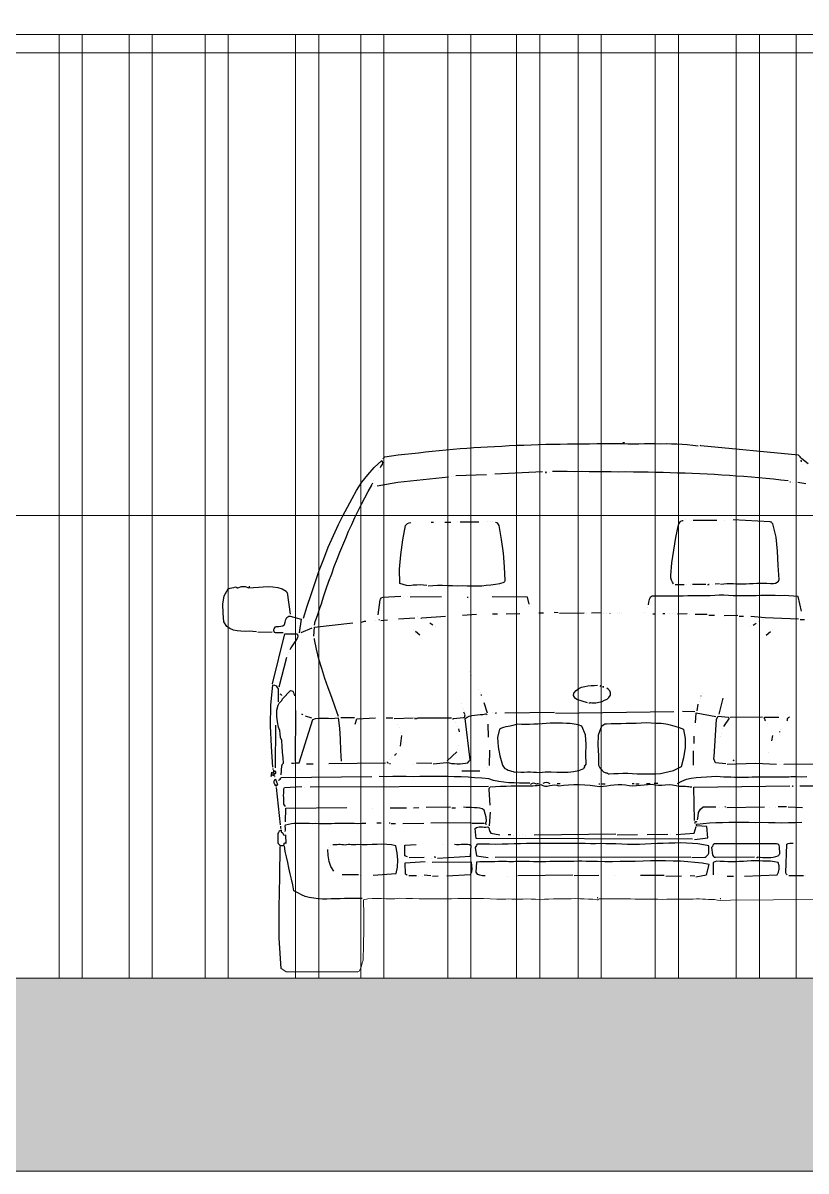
# Model space of a CAD drawing. Header units: metres. Extents: x -183 to 1639, y -350 to 198.
# Drawn here: x 555.689 to 557.72, y -183.946 to -180.968 of the extents above; entities that cross this region are included whole.
import ezdxf

# ---------------------------------------------------------------- set-up
doc = ezdxf.new("R2010")
doc.units = ezdxf.units.M
doc.header["$MEASUREMENT"] = 0
doc.header["$XCLIPFRAME"] = 2
doc.layers.add('FLOATINGWINDOWS', color=2, linetype='Continuous', plot=False)
for name, color, linetype in [('okna', 4, 'Continuous'), ('pohled', 4, 'Continuous'), ('SRAFY-TERÉN', 252, 'Continuous'), ('stafaz', 254, 'Continuous')]:
    doc.layers.add(name, color=color, linetype=linetype)
picture_1 = doc.add_image_def('image1.jpg', size_in_pixel=(1024, 512))

# ---------------------------------------------------------------- blocks, each defined once
blk = doc.blocks.new('BMW3-CUM')
at = {"lineweight": 0}
blk.add_line((-0.8085, 0.011), (-0.7965, 0.0032), dxfattribs=at)
for points in [[(-0.5442, 1.3328), (-0.5435, 1.3343), (-0.542, 1.3358), (-0.5413, 1.3365), (-0.5398, 1.3381), (-0.5225, 1.3405), (-0.5053, 1.343), (-0.4881, 1.3447), (-0.4701, 1.3471), (-0.4521, 1.3489), (-0.4348, 1.3513), (-0.4168, 1.353), (-0.3988, 1.3548), (-0.3808, 1.3565), (-0.3628, 1.3582), (-0.3448, 1.3599), (-0.3268, 1.3609), (-0.3088, 1.3626), (-0.2908, 1.3636), (-0.2735, 1.3638), (-0.2555, 1.3647), (-0.2367, 1.3657), (-0.2172, 1.3674), (-0.1985, 1.3684), (-0.1797, 1.3686), (-0.1602, 1.3696), (-0.1414, 1.3699), (-0.1227, 1.3708), (-0.1039, 1.371), (-0.0851, 1.3713), (-0.0664, 1.3715), (-0.0476, 1.3717), (-0.0281, 1.372), (-0.0093, 1.3722), (0.0095, 1.3724), (0.029, 1.3726), (0.0478, 1.3729), (0.062, 1.3723), (0.0763, 1.3725), (0.0906, 1.3719), (0.1048, 1.372), (0.1191, 1.3722), (0.1334, 1.3724), (0.1476, 1.3725), (0.1611, 1.3727), (0.1754, 1.3721), (0.1897, 1.3723), (0.2032, 1.3717), (0.2175, 1.3719), (0.231, 1.3706), (0.2445, 1.3699), (0.2588, 1.3686), (0.2724, 1.3665)], [(0.0019, 1.3746), (0.0019, 1.3746)], [(0.077, 1.3747), (0.0778, 1.3755), (0.0793, 1.3755), (0.08, 1.3755), (0.0815, 1.3748)], [(0.5583, 1.3196), (0.5416, 1.3329), (0.5393, 1.3352), (0.537, 1.3381), (0.5347, 1.3404), (0.5325, 1.3426), (0.2799, 1.3666), (0.2776, 1.3673)], [(-0.751, 0.9196), (-0.7409, 0.9504), (-0.7307, 0.9813), (-0.7206, 1.0123), (-0.7097, 1.0432), (-0.6981, 1.0733), (-0.6864, 1.1035), (-0.6733, 1.1337), (-0.6601, 1.1624), (-0.6483, 1.1851), (-0.6366, 1.2077), (-0.6248, 1.2297), (-0.6131, 1.2508), (-0.5998, 1.272), (-0.5843, 1.2917), (-0.5672, 1.31), (-0.5472, 1.3282), (-0.5456, 1.3237), (-0.5471, 1.3184), (-0.55, 1.3139), (-0.5522, 1.3094)], [(0.5409, 1.3247), (0.5409, 1.3254), (0.5402, 1.3269), (0.5394, 1.3277), (0.5394, 1.3292)], [(0.5433, 1.3172), (0.5433, 1.3172)], [(-0.5599, 1.2627), (-0.506, 1.2724), (-0.3747, 1.286)], [(-0.5551, 1.3033), (-0.5551, 1.3033)], [(-0.368, 1.2875), (-0.368, 1.2875)], [(-0.362, 1.2876), (-0.362, 1.2876)], [(-0.356, 1.2899), (-0.2764, 1.2924)], [(-0.2607, 1.2926), (-0.2607, 1.2926)], [(-0.2547, 1.2942), (-0.1308, 1.3001)], [(-0.121, 1.2973), (-0.121, 1.2973), (-0.1218, 1.298), (-0.1233, 1.298), (-0.1233, 1.2972), (-0.1233, 1.2972), (-0.1218, 1.2972), (-0.121, 1.2973), (-0.121, 1.2973)], [(-0.1128, 1.2981), (-0.1128, 1.2981)], [(0.5062, 1.2755), (0.4874, 1.2775), (0.4679, 1.2803), (0.4491, 1.2815), (0.4295, 1.2836), (0.4107, 1.2856), (0.3912, 1.2869), (0.3724, 1.2881), (0.3536, 1.2894), (0.3341, 1.2907), (0.3153, 1.2919), (0.2958, 1.2932), (0.277, 1.2937), (0.2574, 1.295), (0.2387, 1.2956), (0.2191, 1.2961), (0.2003, 1.2966), (0.1816, 1.2971), (0.162, 1.2976), (0.1433, 1.2982), (0.1237, 1.2987), (0.105, 1.2984), (0.0854, 1.299), (0.0667, 1.2987), (0.0471, 1.2993), (0.0284, 1.299), (0.0096, 1.2996), (-0.0099, 1.2993), (-0.0287, 1.2999), (-0.0482, 1.2996), (-0.067, 1.3001), (-0.0865, 1.2999), (-0.1053, 1.3004)], [(-0.7223, 0.9011), (-0.7201, 0.9109), (-0.7172, 0.92), (-0.7136, 0.929), (-0.7107, 0.938), (-0.7071, 0.9479), (-0.7042, 0.9569), (-0.7013, 0.9667), (-0.6984, 0.9772), (-0.6919, 0.9961), (-0.6846, 1.0157), (-0.6773, 1.0346), (-0.6708, 1.0534), (-0.6635, 1.0723), (-0.6562, 1.0904), (-0.6489, 1.1092), (-0.6409, 1.1273), (-0.6336, 1.1455), (-0.6255, 1.1628), (-0.6175, 1.181), (-0.6087, 1.1983), (-0.6006, 1.2149), (-0.5918, 1.2316), (-0.583, 1.2482), (-0.5735, 1.2648), (-0.5735, 1.2663), (-0.5727, 1.2678), (-0.572, 1.2686), (-0.5712, 1.2701)], [(-0.5683, 1.2761), (-0.5683, 1.2761)], [(-0.5674, 1.2604), (-0.5674, 1.2604)], [(0.51, 1.2733), (0.51, 1.2733), (0.5115, 1.2733), (0.5122, 1.2733), (0.5122, 1.2733)], [(0.5183, 1.2726), (0.5183, 1.2726)], [(0.5521, 1.2677), (0.531, 1.2712)], [(-0.4307, 1.0045), (-0.4397, 1.0051), (-0.448, 1.0058), (-0.457, 1.0049), (-0.4667, 1.0048), (-0.4757, 1.0039), (-0.484, 1.0046), (-0.4923, 1.0067), (-0.5006, 1.0096), (-0.5018, 1.0464), (-0.4985, 1.084), (-0.4929, 1.1224), (-0.4866, 1.16), (-0.4836, 1.163), (-0.4807, 1.1653), (-0.4769, 1.1669), (-0.4724, 1.1676)], [(-0.4277, 1.0038), (-0.4156, 1.0046), (-0.4029, 1.0048), (-0.3901, 1.0049), (-0.3773, 1.0044), (-0.3646, 1.0045), (-0.3518, 1.0039), (-0.339, 1.004), (-0.3263, 1.0035), (-0.3143, 1.0036), (-0.3015, 1.0038), (-0.2887, 1.0039), (-0.2767, 1.0048), (-0.2647, 1.0057), (-0.2527, 1.0081), (-0.2415, 1.0097), (-0.2303, 1.0129), (-0.2296, 1.0144), (-0.2288, 1.0159), (-0.2281, 1.0166), (-0.2281, 1.0174), (-0.2293, 1.0527), (-0.2319, 1.0879), (-0.2369, 1.1239), (-0.2433, 1.1599), (-0.2448, 1.1629), (-0.2471, 1.1651), (-0.2494, 1.1666), (-0.2531, 1.168)], [(-0.4198, 1.1683), (-0.4184, 1.1683), (-0.4169, 1.1683), (-0.4161, 1.1683), (-0.4139, 1.1683)], [(-0.3846, 1.1687), (-0.3688, 1.1689)], [(-0.3523, 1.1714), (-0.3523, 1.1714)], [(-0.3448, 1.1692), (-0.296, 1.1698)], [(-0.2727, 1.17), (-0.2727, 1.17)], [(-0.2667, 1.1694), (-0.2667, 1.1694)], [(-0.2607, 1.1702), (-0.2607, 1.1702)], [(0.209, 1.0091), (0.206, 1.0128), (0.2037, 1.018), (0.2021, 1.024), (0.202, 1.03), (0.2046, 1.0631), (0.2095, 1.0962), (0.2151, 1.1285), (0.2215, 1.1617), (0.223, 1.1655), (0.2259, 1.1692), (0.2281, 1.1715), (0.2318, 1.1731), (0.2318, 1.1731), (0.2334, 1.1731), (0.2341, 1.1731), (0.2341, 1.1731)], [(0.2401, 1.1754), (0.2401, 1.1754)], [(0.2559, 1.1741), (0.2559, 1.1741)], [(0.2597, 1.1734), (0.3212, 1.1741)], [(0.3307, 1.0076), (0.339, 1.0084), (0.3472, 1.0092), (0.3555, 1.0093), (0.3637, 1.0094), (0.372, 1.0088), (0.3802, 1.0089), (0.3885, 1.009), (0.3967, 1.0091), (0.4058, 1.0092), (0.4155, 1.0093), (0.4245, 1.0101), (0.4336, 1.0103), (0.4418, 1.0104), (0.4508, 1.0105), (0.4598, 1.0098), (0.4681, 1.0092), (0.4733, 1.0107), (0.4771, 1.0131), (0.4808, 1.0153), (0.483, 1.0199), (0.4803, 1.0566), (0.4784, 1.0934), (0.4749, 1.1294), (0.4662, 1.1646), (0.464, 1.1668), (0.4624, 1.1683), (0.4609, 1.169), (0.4594, 1.1698), (0.3632, 1.1746)], [(0.3415, 1.1721), (0.3415, 1.1721)], [(-0.8723, 0.8843), (-0.882, 0.8849), (-0.8918, 0.8856), (-0.9023, 0.8854), (-0.9128, 0.8861), (-0.9226, 0.8867), (-0.9324, 0.8888), (-0.9414, 0.8925), (-0.9498, 0.8984), (-0.9574, 0.9103), (-0.9592, 0.9328), (-0.9595, 0.9561), (-0.9567, 0.9779), (-0.9464, 0.9961), (-0.9412, 0.9976), (-0.9367, 0.9984), (-0.9315, 0.9992), (-0.927, 1.0008), (-0.9255, 1.0001), (-0.924, 0.9993), (-0.9232, 0.9986), (-0.9209, 0.9979), (-0.9112, 1.0017), (-0.9022, 1.0018), (-0.8924, 0.9982), (-0.8804, 0.9991), (-0.8676, 1), (-0.8549, 1.0009), (-0.8421, 1.0018), (-0.8301, 1.0012), (-0.8173, 0.9991), (-0.806, 0.9955), (-0.7954, 0.9896), (-0.7947, 0.9881), (-0.7939, 0.9866), (-0.7931, 0.9859), (-0.7931, 0.9859), (-0.7849, 0.9296)], [(-0.8925, 1.002), (-0.8925, 1.002), (-0.8909, 1.002), (-0.8902, 1.002), (-0.8902, 1.002)], [(0.2128, 1.0069), (0.2361, 1.0072)], [(0.2421, 1.0065), (0.2421, 1.0065)], [(0.2519, 1.0066), (0.2519, 1.0066)], [(0.2579, 1.0074), (0.2924, 1.0078)], [(0.2992, 1.0072), (0.2992, 1.0072), (0.3007, 1.0072), (0.3014, 1.0072), (0.3014, 1.0072), (0.3007, 1.0072), (0.2992, 1.0072), (0.2977, 1.0064), (0.2992, 1.0072)], [(0.3089, 1.0073), (0.3089, 1.0073)], [(0.3277, 1.0083), (0.3164, 1.0081)], [(-0.5567, 0.9286), (-0.5519, 0.967), (-0.5511, 0.9692), (-0.5497, 0.9715), (-0.5482, 0.973), (-0.5452, 0.9738), (-0.4979, 0.9766)], [(-0.4904, 0.9745), (-0.4904, 0.9745)], [(-0.4799, 0.9768), (-0.4799, 0.9768)], [(-0.4739, 0.9747), (-0.3928, 0.9756)], [(-0.3267, 0.9742), (-0.3267, 0.9742), (-0.3259, 0.9742), (-0.3244, 0.9742), (-0.3237, 0.9742)], [(-0.3177, 0.9765), (-0.3177, 0.9765)], [(-0.1658, 0.9558), (-0.1697, 0.9745), (-0.2614, 0.975)], [(0.5403, 0.9379), (0.5316, 0.9754), (0.5195, 0.9768), (0.5075, 0.9774), (0.4955, 0.978), (0.4842, 0.9778), (0.4722, 0.9784), (0.4594, 0.9783), (0.4474, 0.9782), (0.4354, 0.978), (0.4234, 0.9779), (0.4114, 0.9777), (0.3994, 0.9776), (0.3874, 0.9774), (0.3754, 0.9773), (0.3633, 0.9779), (0.3513, 0.9785), (0.3393, 0.9791), (0.3273, 0.979), (0.316, 0.9788), (0.304, 0.9779), (0.292, 0.9778), (0.28, 0.9777), (0.2687, 0.9775), (0.2567, 0.9774), (0.2455, 0.9772), (0.2334, 0.9771), (0.2214, 0.977), (0.2102, 0.9768), (0.1989, 0.9767), (0.1869, 0.9765), (0.1756, 0.9764), (0.1644, 0.977), (0.1531, 0.9769), (0.1479, 0.9731), (0.1457, 0.9678), (0.1443, 0.961), (0.1428, 0.9542)], [(-0.8032, 0.8814), (-0.8234, 0.8819), (-0.8257, 0.8826), (-0.8265, 0.8848), (-0.8273, 0.8878), (-0.8273, 0.8901), (-0.8265, 0.8923), (-0.8251, 0.8946), (-0.8229, 0.8969), (-0.8206, 0.8977), (-0.8146, 0.8978), (-0.8094, 0.8986), (-0.8041, 0.9001), (-0.8004, 0.9032), (-0.7982, 0.9092), (-0.7968, 0.916), (-0.7939, 0.9213), (-0.7886, 0.9244), (-0.7872, 0.9251), (-0.7857, 0.9251), (-0.7849, 0.9251), (-0.7849, 0.9251), (-0.757, 0.9172), (-0.7619, 0.8819)], [(-0.4454, 0.9187), (-0.4454, 0.9187), (-0.4447, 0.9202), (-0.4439, 0.9209), (-0.4439, 0.9209), (-0.3824, 0.9247)], [(-0.3381, 0.9275), (-0.3021, 0.9302)], [(-0.2608, 0.9307), (-0.2481, 0.9308)], [(-0.2256, 0.9311), (-0.1895, 0.9315)], [(-0.1672, 0.949), (-0.1672, 0.949)], [(-0.1407, 0.9336), (-0.128, 0.9337)], [(-0.0904, 0.9334), (-0.1009, 0.934)], [(-0.0867, 0.9327), (-0.0228, 0.9335)], [(-0.0168, 0.9313), (-0.0168, 0.9313)], [(-0.0041, 0.9337), (0.0222, 0.934)], [(0.0283, 0.9318), (0.0283, 0.9318)], [(0.0342, 0.9319), (0.0342, 0.9319)], [(0.0448, 0.9328), (0.0448, 0.9328), (0.0448, 0.9328), (0.044, 0.932), (0.044, 0.932), (0.044, 0.932), (0.0448, 0.9328), (0.0448, 0.9328), (0.0448, 0.9328)], [(0.0628, 0.9322), (0.0628, 0.9322)], [(0.0688, 0.9346), (0.0688, 0.9346)], [(0.0748, 0.9324), (0.0748, 0.9324)], [(0.1334, 0.9331), (0.1334, 0.9331)], [(0.14, 0.9467), (0.14, 0.9467)], [(0.1552, 0.9311), (0.1567, 0.9311), (0.1574, 0.9311), (0.1589, 0.9311), (0.1596, 0.9312)], [(0.1807, 0.9314), (0.1814, 0.9314), (0.1829, 0.9314), (0.1844, 0.9315), (0.1859, 0.9315)], [(0.1972, 0.9309), (0.1972, 0.9309)], [(0.2062, 0.931), (0.2062, 0.931)], [(0.219, 0.9311), (0.2437, 0.9314)], [(0.2513, 0.9292), (0.2513, 0.9292)], [(0.2963, 0.929), (0.2648, 0.9294)], [(0.3001, 0.9276), (0.3151, 0.9278)], [(0.3752, 0.9262), (0.3399, 0.9258)], [(0.379, 0.9248), (0.3902, 0.9249)], [(0.533, 0.9168), (0.4466, 0.9203), (0.4091, 0.9236)], [(-0.7566, 0.8827), (-0.7282, 0.8943)], [(-0.7242, 0.8726), (-0.7222, 0.8959), (-0.6232, 0.9075)], [(-0.6007, 0.9093), (-0.5977, 0.9101), (-0.5955, 0.9109), (-0.5925, 0.9117), (-0.5887, 0.9117)], [(-0.5632, 0.9135), (-0.5632, 0.9135)], [(-0.5588, 0.9218), (-0.5588, 0.9218)], [(-0.5535, 0.9151), (-0.5535, 0.9151), (-0.5542, 0.9151), (-0.5557, 0.9151), (-0.5557, 0.9151)], [(-0.5505, 0.9137), (-0.5325, 0.9154)], [(-0.5047, 0.918), (-0.462, 0.9207)], [(-0.4552, 0.9231), (-0.4552, 0.9231)], [(-0.4153, 0.9019), (-0.4228, 0.9065)], [(-0.4078, 0.8988), (-0.4078, 0.8988)], [(0.4078, 0.8988), (0.4078, 0.8988)], [(0.4153, 0.9019), (0.4228, 0.9065)], [(0.4287, 0.9103), (0.4287, 0.9103)], [(0.4414, 0.9173), (0.4414, 0.9173)], [(0.5375, 0.9161), (0.548, 0.9163)], [(-0.9474, 0.8917), (-0.9474, 0.8917)], [(-0.8693, 0.8836), (-0.8317, 0.884)], [(-0.8309, 0.7496), (-0.7994, 0.8792), (-0.7671, 0.8788), (-0.7655, 0.8736), (-0.7662, 0.8683), (-0.7699, 0.863), (-0.7728, 0.8584), (-0.7765, 0.8532), (-0.7802, 0.8479), (-0.7832, 0.8426), (-0.7861, 0.8373)], [(-0.6601, 0.6646), (-0.6687, 0.6892), (-0.6773, 0.7139), (-0.6866, 0.7386), (-0.6951, 0.7633), (-0.7029, 0.7887), (-0.7107, 0.8134), (-0.717, 0.8388), (-0.7226, 0.8643), (-0.7226, 0.8658), (-0.7219, 0.8666), (-0.7219, 0.8673), (-0.7219, 0.8673)], [(-0.4665, 0.889), (-0.4665, 0.889)], [(-0.4494, 0.8753), (-0.4606, 0.8852)], [(0.4494, 0.8753), (0.4606, 0.8852)], [(0.4665, 0.889), (0.4665, 0.889)], [(-0.8135, 0.7416), (-0.7941, 0.8184)], [(-0.7927, 0.8259), (-0.7927, 0.8259)], [(-0.789, 0.8312), (-0.789, 0.8312)], [(-0.3206, 0.7805), (-0.3206, 0.7805)], [(-0.8305, 0.5334), (-0.8334, 0.5866), (-0.8363, 0.64), (-0.8354, 0.694), (-0.8301, 0.7466), (-0.8256, 0.7459), (-0.8218, 0.7437), (-0.8187, 0.74), (-0.8164, 0.7363), (-0.816, 0.7025)], [(-0.3138, 0.7716), (-0.3138, 0.7716)], [(-0.014, 0.7001), (-0.0419, 0.7087), (-0.0457, 0.7109), (-0.048, 0.7147), (-0.0503, 0.7192), (-0.0496, 0.7252), (-0.0437, 0.732), (-0.037, 0.7373), (-0.0295, 0.7404), (-0.0213, 0.7428), (-0.0131, 0.7444), (-0.0048, 0.7452), (0.0034, 0.7453), (0.0117, 0.7462)], [(-0.8085, 0.5134), (-0.8066, 0.5367), (-0.8058, 0.5389), (-0.8058, 0.5404), (-0.8043, 0.542), (-0.8029, 0.5435), (-0.8038, 0.5577), (-0.8055, 0.572), (-0.8064, 0.587), (-0.8073, 0.602), (-0.8104, 0.6102), (-0.8113, 0.6192), (-0.8121, 0.6282), (-0.8153, 0.6372), (-0.8184, 0.6507), (-0.8201, 0.6657), (-0.8195, 0.6807), (-0.8167, 0.6942), (-0.8137, 0.6988), (-0.81, 0.7026), (-0.8071, 0.7064), (-0.8049, 0.7102), (-0.7841, 0.7322), (-0.7811, 0.7315), (-0.7788, 0.73), (-0.7765, 0.727), (-0.7757, 0.7233), (-0.775, 0.7218), (-0.7742, 0.7203), (-0.7742, 0.7188), (-0.7742, 0.718)], [(-0.8065, 0.7192), (-0.8072, 0.7199), (-0.8087, 0.7206), (-0.8095, 0.7214), (-0.811, 0.7229)], [(-0.296, 0.7343), (-0.296, 0.7343)], [(-0.293, 0.7275), (-0.293, 0.7275)], [(-0.2891, 0.7193), (-0.2891, 0.7193), (-0.2891, 0.7208), (-0.2891, 0.7216), (-0.2891, 0.7216)], [(-0.011, 0.7001), (-0.0095, 0.7001), (-0.0088, 0.7001), (-0.0073, 0.7001), (-0.0066, 0.7009), (-0.0028, 0.7002), (0.0002, 0.7002), (0.004, 0.7003), (0.0077, 0.7003), (0.0115, 0.7011), (0.0152, 0.7019), (0.019, 0.7027), (0.0235, 0.7035), (0.0302, 0.7066), (0.0369, 0.7097), (0.0413, 0.7142), (0.045, 0.7203), (0.045, 0.7256), (0.0434, 0.7308), (0.0404, 0.7345), (0.0358, 0.7382)], [(0.02, 0.7433), (0.02, 0.7433), (0.02, 0.744), (0.0192, 0.744), (0.0192, 0.744), (0.0185, 0.744), (0.0185, 0.7432), (0.0193, 0.7425), (0.02, 0.7433)], [(0.026, 0.7411), (0.026, 0.7411), (0.0275, 0.7411), (0.0283, 0.7411), (0.0283, 0.7411), (0.0275, 0.7419), (0.026, 0.7419), (0.0245, 0.7411), (0.026, 0.7411)], [(0.2801, 0.7171), (0.2801, 0.7171), (0.2808, 0.7179), (0.2808, 0.7186), (0.2808, 0.7186)], [(0.2838, 0.7254), (0.2838, 0.7254)], [(-0.3422, 0.6992), (-0.3422, 0.6992)], [(-0.339, 0.6879), (-0.339, 0.6879)], [(-0.2735, 0.6729), (-0.2821, 0.6999)], [(0.27, 0.6794), (0.2728, 0.6967)], [(0.275, 0.7035), (0.275, 0.7035)], [(0.2779, 0.7103), (0.2779, 0.7103)], [(0.3272, 0.6704), (0.3372, 0.7125)], [(-0.7818, 0.5437), (-0.7766, 0.5438), (-0.7721, 0.5446), (-0.7668, 0.5447), (-0.7616, 0.544), (-0.7269, 0.657), (-0.7194, 0.6593), (-0.7112, 0.6602), (-0.7029, 0.6603), (-0.6946, 0.6604), (-0.6856, 0.6605), (-0.6773, 0.6598), (-0.6691, 0.6599), (-0.6608, 0.6608), (-0.6575, 0.6346), (-0.6557, 0.6061), (-0.6546, 0.5768), (-0.6528, 0.5483)], [(-0.7714, 0.5491), (-0.7707, 0.6805)], [(-0.7525, 0.6687), (-0.7525, 0.6687), (-0.7533, 0.6695), (-0.7548, 0.6702), (-0.7548, 0.6702), (-0.7548, 0.6702), (-0.7541, 0.6702), (-0.7533, 0.6695), (-0.7525, 0.6687)], [(-0.7292, 0.66), (-0.7458, 0.6658)], [(-0.6181, 0.6613), (-0.6541, 0.6609)], [(-0.6171, 0.6448), (-0.612, 0.6584), (-0.564, 0.6612)], [(-0.5422, 0.6592), (-0.5422, 0.6592)], [(-0.5189, 0.6603), (-0.5362, 0.6601)], [(-0.5152, 0.6595), (-0.4664, 0.6609)], [(-0.4611, 0.6579), (-0.4611, 0.6579), (-0.4611, 0.6594), (-0.4611, 0.6602), (-0.4611, 0.661)], [(-0.4588, 0.658), (-0.4573, 0.6595), (-0.4566, 0.6602), (-0.4551, 0.6603), (-0.4536, 0.661), (-0.3673, 0.6613)], [(-0.4146, 0.5414), (-0.3801, 0.5455), (-0.3734, 0.5441), (-0.3666, 0.5427), (-0.3591, 0.5428), (-0.3523, 0.5421), (-0.3448, 0.5422), (-0.3373, 0.543), (-0.3306, 0.5439), (-0.3245, 0.5447), (-0.3223, 0.5477), (-0.3209, 0.5492), (-0.3194, 0.5507), (-0.3186, 0.5522), (-0.3312, 0.6595), (-0.326, 0.6626), (-0.3208, 0.6656), (-0.314, 0.6672), (-0.3073, 0.668), (-0.2998, 0.6689), (-0.2923, 0.6697), (-0.2855, 0.6698), (-0.2788, 0.6714), (-0.278, 0.6714), (-0.2765, 0.6707), (-0.2757, 0.6692), (-0.275, 0.6692)], [(-0.3627, 0.6569), (-0.3627, 0.6569), (-0.3627, 0.6584), (-0.3627, 0.6591), (-0.3627, 0.6591), (-0.335, 0.6617), (-0.3335, 0.6625), (-0.3327, 0.664), (-0.332, 0.6662), (-0.3313, 0.6685), (-0.3351, 0.676)], [(-0.3367, 0.6827), (-0.3367, 0.6827)], [(-0.26, 0.6746), (-0.26, 0.6746)], [(-0.2525, 0.6732), (-0.2525, 0.6732), (-0.251, 0.6739), (-0.2503, 0.674), (-0.2503, 0.674)], [(-0.1001, 0.675), (-0.2285, 0.6735)], [(-0.0971, 0.6735), (0.2092, 0.6772)], [(0.2641, 0.6771), (0.2318, 0.6775)], [(0.2659, 0.6478), (0.2679, 0.6741), (0.3183, 0.665)], [(0.3445, 0.5414), (0.3174, 0.5448), (0.3136, 0.5545), (0.3136, 0.556), (0.3135, 0.5575), (0.3135, 0.5583), (0.3143, 0.5598), (0.3206, 0.6575), (0.3243, 0.6651), (0.3506, 0.6631), (0.3506, 0.6631), (0.3513, 0.6624), (0.3521, 0.6609), (0.3529, 0.6601), (0.3381, 0.6389)], [(0.3558, 0.6632), (0.4399, 0.6634)], [(0.4476, 0.653), (0.4468, 0.6545), (0.446, 0.656), (0.4453, 0.6567), (0.4445, 0.659), (0.4445, 0.6597), (0.4445, 0.6605), (0.4445, 0.6612), (0.4444, 0.6627), (0.482, 0.6632)], [(0.5031, 0.6537), (0.5039, 0.6552), (0.5046, 0.6574), (0.5046, 0.6597), (0.506, 0.6612), (0.5068, 0.662), (0.5075, 0.662), (0.509, 0.6627), (0.5098, 0.6635)], [(-0.823, 0.5312), (-0.8228, 0.6424)], [(-0.5075, 0.6446), (-0.5075, 0.6446)], [(-0.5021, 0.6357), (-0.5021, 0.6357)], [(-0.3574, 0.6494), (-0.3574, 0.6494)], [(-0.3512, 0.6397), (-0.3512, 0.6397)], [(-0.3465, 0.6248), (-0.3482, 0.633)], [(-0.2706, 0.6114), (-0.2717, 0.6444)], [(-0.138, 0.5191), (-0.1238, 0.5208), (-0.1088, 0.521), (-0.0938, 0.5204), (-0.0787, 0.5198), (-0.0645, 0.52), (-0.0502, 0.5217), (-0.0367, 0.5241), (-0.024, 0.5295), (-0.0233, 0.531), (-0.0226, 0.5325), (-0.0211, 0.5333), (-0.0211, 0.534), (-0.0218, 0.5363), (-0.0211, 0.5378), (-0.0196, 0.5386), (-0.0181, 0.5408), (-0.0184, 0.5656), (-0.018, 0.5919), (-0.0198, 0.6174), (-0.0291, 0.6398), (-0.0389, 0.6427), (-0.0487, 0.6448), (-0.0592, 0.6462), (-0.069, 0.6468), (-0.0795, 0.6475), (-0.09, 0.6474), (-0.1005, 0.6472), (-0.111, 0.6471), (-0.1215, 0.6462), (-0.132, 0.6453), (-0.1433, 0.6444), (-0.1538, 0.6443), (-0.1643, 0.6442), (-0.1748, 0.6441), (-0.1853, 0.6439), (-0.1959, 0.6446), (-0.2018, 0.643), (-0.2078, 0.6414), (-0.2146, 0.6398), (-0.2198, 0.639), (-0.2258, 0.6375), (-0.2318, 0.6359), (-0.237, 0.6343), (-0.2423, 0.632), (-0.2473, 0.6102), (-0.2462, 0.5862), (-0.2414, 0.5622), (-0.2351, 0.5382), (-0.2321, 0.5338), (-0.2283, 0.5301), (-0.2245, 0.5278), (-0.2199, 0.5256), (-0.2162, 0.5242), (-0.2117, 0.5227), (-0.2071, 0.522), (-0.2034, 0.5206), (-0.1951, 0.5207), (-0.1868, 0.52), (-0.1786, 0.5201), (-0.1703, 0.521), (-0.1621, 0.5211), (-0.1546, 0.5204), (-0.1463, 0.5198), (-0.138, 0.5191)], [(0.0422, 0.516), (0.0542, 0.5169), (0.0655, 0.5171), (0.0775, 0.5172), (0.0903, 0.5174), (0.1023, 0.5167), (0.1143, 0.5161), (0.1263, 0.5155), (0.1391, 0.5157), (0.1511, 0.5158), (0.1631, 0.5159), (0.1751, 0.5169), (0.1863, 0.5192), (0.1976, 0.5216), (0.2088, 0.5248), (0.2193, 0.5294), (0.2297, 0.5348), (0.2354, 0.5581), (0.2397, 0.5829), (0.2394, 0.6077), (0.2353, 0.631), (0.224, 0.6353), (0.2127, 0.6389), (0.2006, 0.6425), (0.1886, 0.6447), (0.1766, 0.646), (0.1638, 0.6466), (0.151, 0.6472), (0.1383, 0.6478), (0.1248, 0.6476), (0.112, 0.6468), (0.0985, 0.6466), (0.0857, 0.6464), (0.073, 0.6455), (0.0602, 0.6454), (0.0474, 0.6452), (0.0347, 0.6451), (0.0309, 0.6443), (0.0279, 0.6427), (0.025, 0.6405), (0.022, 0.6397), (0.0132, 0.6163), (0.0121, 0.59), (0.0139, 0.5637), (0.0142, 0.5382), (0.018, 0.5315), (0.0226, 0.5255), (0.0271, 0.5211), (0.0332, 0.5181), (0.0354, 0.5182), (0.0377, 0.5175), (0.04, 0.516), (0.0422, 0.516)], [(0.2645, 0.6403), (0.2645, 0.6403)], [(0.3352, 0.6322), (0.3352, 0.6322)], [(0.4529, 0.6471), (0.4529, 0.6471)], [(0.4847, 0.6242), (0.4847, 0.6242), (0.4847, 0.6249), (0.4847, 0.6257), (0.4847, 0.6257)], [(0.4854, 0.6317), (0.4854, 0.6317)], [(-0.4993, 0.5877), (-0.4959, 0.6155)], [(-0.4982, 0.6222), (-0.4982, 0.6222)], [(0.262, 0.5945), (0.2626, 0.6133)], [(0.3301, 0.6133), (0.3301, 0.6133)], [(0.3323, 0.6209), (0.3323, 0.6209)], [(0.4639, 0.6014), (0.4661, 0.6149)], [(0.4825, 0.6174), (0.4825, 0.6174)], [(-0.514, 0.5635), (-0.5133, 0.5649), (-0.5118, 0.5665), (-0.5111, 0.5672), (-0.5096, 0.5688)], [(-0.3779, 0.5493), (-0.3534, 0.5729)], [(-0.3505, 0.5789), (-0.3505, 0.5789)], [(-0.3476, 0.5887), (-0.3476, 0.5887)], [(-0.2682, 0.5378), (-0.2679, 0.5776)], [(0.2605, 0.5381), (0.2608, 0.5757)], [(0.4538, 0.572), (0.4538, 0.572)], [(-0.7428, 0.5419), (-0.7255, 0.5421)], [(-0.685, 0.5426), (-0.5378, 0.5444)], [(-0.5303, 0.5437), (-0.5318, 0.5437), (-0.5318, 0.5444), (-0.5326, 0.5452), (-0.5333, 0.5467), (-0.5333, 0.5467), (-0.5326, 0.5474), (-0.5326, 0.5474), (-0.5326, 0.5474)], [(-0.5273, 0.5423), (-0.5273, 0.5423), (-0.5258, 0.5423), (-0.525, 0.5423), (-0.525, 0.5423)], [(-0.5267, 0.5528), (-0.5267, 0.5528)], [(-0.5215, 0.5581), (-0.5215, 0.5581)], [(-0.4649, 0.5408), (-0.4649, 0.5408)], [(-0.4176, 0.5428), (-0.4575, 0.5431)], [(0.3475, 0.5407), (0.4211, 0.5431), (0.476, 0.5407)], [(0.3647, 0.5507), (0.3647, 0.5507), (0.3639, 0.5514), (0.3632, 0.5521), (0.3632, 0.5521), (0.3639, 0.5514), (0.3654, 0.5507), (0.3662, 0.5499), (0.3647, 0.5507)], [(0.4827, 0.54), (0.4827, 0.54)], [(0.488, 0.5401), (0.488, 0.5401)], [(0.4947, 0.5409), (0.5728, 0.5419)], [(-0.8347, 0.5086), (-0.8347, 0.5093), (-0.8348, 0.5108), (-0.834, 0.5116), (-0.8333, 0.5131), (-0.8326, 0.5138), (-0.831, 0.5131), (-0.8295, 0.5124), (-0.828, 0.5116), (-0.8265, 0.5124), (-0.8265, 0.5131), (-0.8273, 0.5146), (-0.8266, 0.5162), (-0.8258, 0.5169), (-0.8243, 0.5169), (-0.8236, 0.5169), (-0.8221, 0.5177), (-0.8221, 0.52), (-0.8221, 0.5215), (-0.8236, 0.5215), (-0.8267, 0.5222), (-0.8267, 0.5222), (-0.8267, 0.5237), (-0.8274, 0.5244), (-0.8274, 0.5252), (-0.8282, 0.5244), (-0.8289, 0.5236), (-0.8281, 0.5214), (-0.8281, 0.5199), (-0.8288, 0.5176), (-0.8304, 0.5176), (-0.8319, 0.5183), (-0.8326, 0.5198), (-0.8341, 0.5176), (-0.8348, 0.5153), (-0.834, 0.5116), (-0.8347, 0.5086)], [(-0.8305, 0.5296), (-0.8305, 0.5296), (-0.8305, 0.5289), (-0.8305, 0.5274), (-0.8305, 0.5274)], [(-0.825, 0.5087), (-0.825, 0.5087), (-0.825, 0.5102), (-0.825, 0.5109), (-0.825, 0.5109)], [(-0.8159, 0.499), (-0.8136, 0.5005), (-0.8114, 0.5021), (-0.8099, 0.5043), (-0.8084, 0.5066), (-0.5734, 0.5087)], [(-0.7606, 0.526), (-0.7606, 0.526)], [(-0.7178, 0.5257), (-0.7178, 0.5257)], [(-0.164, 0.4918), (-0.1775, 0.4916), (-0.191, 0.4914), (-0.2045, 0.4921), (-0.2181, 0.4926), (-0.2316, 0.494), (-0.2444, 0.4961), (-0.2579, 0.4989), (-0.27, 0.5025), (-0.288, 0.5046), (-0.3061, 0.5059), (-0.3241, 0.5071), (-0.3421, 0.5077), (-0.3602, 0.5082), (-0.3775, 0.5088), (-0.3955, 0.5093), (-0.4135, 0.5091), (-0.4308, 0.5089), (-0.4488, 0.5086), (-0.4661, 0.5084), (-0.4841, 0.509), (-0.5013, 0.5088), (-0.5194, 0.5086), (-0.5366, 0.5084), (-0.5547, 0.5089)], [(-0.3401, 0.5235), (-0.2935, 0.524)], [(-0.2726, 0.531), (-0.2726, 0.531)], [(0.219, 0.4911), (0.2302, 0.4972), (0.2421, 0.5019), (0.2549, 0.5043), (0.2676, 0.5067), (0.2804, 0.5076), (0.2939, 0.5085), (0.3074, 0.5087), (0.3201, 0.5096), (0.3299, 0.5089), (0.3389, 0.5083), (0.3479, 0.5077), (0.3577, 0.5078), (0.3667, 0.5071), (0.3757, 0.5072), (0.3847, 0.5073), (0.3938, 0.5074), (0.4035, 0.5076), (0.4125, 0.5077), (0.4215, 0.5078), (0.4305, 0.5079), (0.4396, 0.508), (0.4485, 0.5081), (0.4583, 0.5082), (0.4673, 0.5083), (0.4733, 0.5084), (0.4793, 0.5085), (0.4846, 0.5078), (0.4906, 0.5079), (0.4966, 0.5079), (0.5019, 0.508), (0.5079, 0.5081), (0.5139, 0.5089), (0.5274, 0.509), (0.5409, 0.5085), (0.5544, 0.5086)], [(0.2628, 0.5322), (0.2628, 0.5322)], [(-0.8187, 0.487), (-0.8187, 0.487), (-0.818, 0.4877), (-0.8172, 0.4877), (-0.8172, 0.4877), (-0.8226, 0.5012), (-0.8249, 0.5004), (-0.8264, 0.4996), (-0.8271, 0.4974), (-0.8278, 0.4959), (-0.8278, 0.4921), (-0.8263, 0.4891), (-0.824, 0.4869), (-0.8217, 0.4847), (-0.8209, 0.4847), (-0.8202, 0.4862), (-0.8195, 0.487), (-0.8187, 0.487)], [(-0.8249, 0.5057), (-0.8249, 0.5057)], [(-0.81, 0.3834), (-0.8209, 0.4802)], [(-0.7978, 0.4309), (-0.8016, 0.4368), (-0.8017, 0.4444), (-0.8018, 0.4526), (-0.8026, 0.4601), (-0.802, 0.4661), (-0.802, 0.4714), (-0.8013, 0.4767), (-0.7999, 0.4804), (-0.7549, 0.4832)], [(-0.7473, 0.4811), (-0.7473, 0.4811)], [(-0.2713, 0.483), (-0.7338, 0.4812)], [(-0.2669, 0.435), (-0.2689, 0.4755), (-0.269, 0.477), (-0.2682, 0.4793), (-0.2675, 0.4808), (-0.2667, 0.4823), (-0.2532, 0.4832), (-0.2398, 0.4841), (-0.2255, 0.4843), (-0.212, 0.4845), (-0.1977, 0.4846), (-0.1842, 0.4848), (-0.1699, 0.485), (-0.1564, 0.4851), (-0.1504, 0.4852), (-0.1452, 0.486), (-0.1399, 0.4868), (-0.1354, 0.4884), (-0.1301, 0.4854), (-0.1249, 0.484), (-0.1189, 0.4841), (-0.1121, 0.4857), (-0.1061, 0.4865), (-0.1001, 0.4873), (-0.0941, 0.4866), (-0.0888, 0.4844), (-0.0761, 0.4861), (-0.0633, 0.4877), (-0.0498, 0.4879), (-0.0355, 0.488), (-0.0213, 0.4875), (-0.0078, 0.4869), (0.005, 0.4848), (0.0178, 0.4834), (0.0276, 0.4836), (0.0358, 0.4851), (0.0456, 0.4868), (0.0546, 0.4876), (0.0651, 0.4878), (0.0748, 0.4879), (0.0846, 0.4872), (0.0937, 0.4858), (0.1027, 0.4845), (0.1537, 0.4888), (0.1612, 0.4874), (0.1695, 0.4867), (0.1785, 0.4868), (0.1875, 0.4877), (0.1972, 0.4878), (0.2063, 0.4872), (0.2153, 0.4858), (0.2236, 0.4836), (0.2281, 0.4837), (0.2326, 0.4837), (0.2363, 0.4838), (0.2401, 0.4838), (0.2446, 0.4831), (0.2484, 0.4832), (0.2521, 0.4825), (0.2566, 0.4818)], [(-0.1617, 0.488), (-0.1602, 0.4896), (-0.1587, 0.4911), (-0.1565, 0.4919), (-0.1542, 0.4927), (-0.1467, 0.4897), (-0.1452, 0.4897), (-0.1444, 0.4905), (-0.143, 0.4905), (-0.1414, 0.4898)], [(-0.1114, 0.4902), (-0.1159, 0.4923), (-0.1204, 0.4931), (-0.1257, 0.4922), (-0.1302, 0.4907)], [(-0.0926, 0.4904), (-0.0851, 0.4905)], [(0.0147, 0.4902), (0.0147, 0.4902), (0.0162, 0.4902), (0.017, 0.4902), (0.0177, 0.4902)], [(0.023, 0.4887), (0.023, 0.4887), (0.0237, 0.4895), (0.0237, 0.4903), (0.0237, 0.4903), (0.0312, 0.4903)], [(0.1063, 0.4897), (0.1049, 0.4897), (0.1041, 0.4897), (0.1026, 0.4897), (0.1011, 0.4897)], [(0.1109, 0.4898), (0.1199, 0.4899)], [(0.1484, 0.4902), (0.1386, 0.4901)], [(0.1679, 0.4905), (0.1589, 0.4904)], [(0.2629, 0.3948), (0.2611, 0.4811), (0.5104, 0.4848)], [(0.5172, 0.4841), (0.5172, 0.4841), (0.5187, 0.4842), (0.5194, 0.4842), (0.5194, 0.4842), (0.5187, 0.4842), (0.5172, 0.4841), (0.5164, 0.4834), (0.5172, 0.4841)], [(0.5359, 0.4844), (0.5832, 0.4849)], [(-0.7973, 0.3911), (-0.7962, 0.4264), (-0.6386, 0.4283)], [(-0.5725, 0.4268), (-0.5725, 0.4268)], [(-0.5259, 0.4274), (-0.4839, 0.4279)], [(-0.4651, 0.4281), (-0.4516, 0.4283)], [(-0.3697, 0.4292), (-0.4328, 0.4285)], [(-0.366, 0.4278), (-0.357, 0.4279)], [(-0.342, 0.4281), (-0.342, 0.4281)], [(-0.2761, 0.3838), (-0.2761, 0.3838), (-0.2768, 0.3853), (-0.2784, 0.386), (-0.2784, 0.386), (-0.2762, 0.3943), (-0.2771, 0.4033), (-0.2794, 0.4123), (-0.2825, 0.4213), (-0.2878, 0.425), (-0.2939, 0.4264), (-0.3006, 0.4278), (-0.3074, 0.4277), (-0.3149, 0.4284), (-0.3224, 0.4283), (-0.3292, 0.4282), (-0.3359, 0.4296)], [(-0.2683, 0.4222), (-0.2683, 0.4222)], [(0.2712, 0.3963), (0.2726, 0.4061), (0.2739, 0.4159), (0.2783, 0.4242), (0.2858, 0.4303), (0.3188, 0.4307)], [(0.3271, 0.4286), (0.3271, 0.4286)], [(0.3346, 0.4287), (0.3346, 0.4287)], [(0.3436, 0.4295), (0.3436, 0.4295), (0.3428, 0.4302), (0.3421, 0.431), (0.3421, 0.431)], [(0.3474, 0.4288), (0.445, 0.43)], [(0.4585, 0.4279), (0.4585, 0.4279)], [(0.4743, 0.4281), (0.4743, 0.4281)], [(0.5013, 0.4306), (0.4803, 0.4304)], [(0.5058, 0.4299), (0.5434, 0.4289)], [(-0.7985, 0.3663), (-0.7971, 0.3701), (-0.7971, 0.3746), (-0.7979, 0.3791), (-0.7972, 0.3836), (-0.7897, 0.3852), (-0.7822, 0.3868), (-0.7747, 0.3876), (-0.7672, 0.3877), (-0.759, 0.3878), (-0.7515, 0.3879), (-0.7432, 0.388), (-0.7349, 0.3881), (-0.7267, 0.3874), (-0.7192, 0.3875), (-0.7109, 0.3869), (-0.7026, 0.387), (-0.6944, 0.3871), (-0.6861, 0.3872), (-0.6778, 0.3873), (-0.6696, 0.3881), (-0.6591, 0.3875), (-0.6486, 0.3876), (-0.6388, 0.3878), (-0.6291, 0.3879), (-0.6193, 0.388), (-0.6095, 0.3873), (-0.599, 0.3875), (-0.5893, 0.3876)], [(-0.5495, 0.3881), (-0.5607, 0.3879)], [(-0.5412, 0.3882), (-0.5412, 0.3882)], [(-0.5262, 0.3883), (-0.5262, 0.3883), (-0.5269, 0.3883), (-0.5284, 0.3883), (-0.5284, 0.3883)], [(-0.4932, 0.3872), (-0.4391, 0.3879)], [(-0.3189, 0.3886), (-0.4203, 0.3881)], [(-0.3144, 0.3879), (-0.2821, 0.3883)], [(-0.2685, 0.3809), (-0.266, 0.4162)], [(0.2628, 0.3452), (0.298, 0.3501), (0.2954, 0.3794), (0.2691, 0.3806), (0.2683, 0.3821), (0.2683, 0.3828), (0.2683, 0.3843), (0.2691, 0.3851), (0.2856, 0.3868), (0.3021, 0.3885), (0.3186, 0.3894), (0.3358, 0.3896), (0.3523, 0.3906), (0.3696, 0.3908), (0.3869, 0.3902), (0.4041, 0.3904), (0.4207, 0.3899), (0.4379, 0.3901), (0.4552, 0.3895), (0.4725, 0.3897), (0.4898, 0.3892), (0.507, 0.3894), (0.5243, 0.3896), (0.5415, 0.3906)], [(0.2653, 0.3873), (0.2653, 0.3873), (0.2653, 0.388), (0.2645, 0.3888), (0.2645, 0.3903), (0.2652, 0.391), (0.2667, 0.3918), (0.2675, 0.3918), (0.269, 0.3911)], [(-0.8093, 0.3301), (-0.8078, 0.3302), (-0.8063, 0.3302), (-0.8056, 0.3302), (-0.8041, 0.3302), (-0.8026, 0.331), (-0.8011, 0.3325), (-0.8011, 0.3348), (-0.8004, 0.337), (-0.7989, 0.337), (-0.7974, 0.337), (-0.7967, 0.3363), (-0.7959, 0.3348), (-0.7969, 0.3566), (-0.7991, 0.3558), (-0.8014, 0.3565), (-0.8022, 0.3588), (-0.8037, 0.361), (-0.8045, 0.3617), (-0.8052, 0.3625), (-0.8067, 0.3632), (-0.8075, 0.3647), (-0.8075, 0.3662), (-0.8075, 0.3669), (-0.8075, 0.3685), (-0.8075, 0.37), (-0.8106, 0.3692), (-0.8135, 0.3669), (-0.8157, 0.3639), (-0.8172, 0.3608), (-0.8169, 0.3376), (-0.8161, 0.3353), (-0.8146, 0.3338), (-0.8131, 0.3316), (-0.8101, 0.3301), (-0.8101, 0.3301), (-0.8093, 0.3301), (-0.8093, 0.3301), (-0.8093, 0.3301)], [(-0.8107, 0.3797), (-0.8107, 0.3782), (-0.8107, 0.3774), (-0.8106, 0.3759), (-0.8099, 0.3744)], [(-0.5232, 0.3869), (-0.5119, 0.387)], [(0.2582, 0.3466), (-0.3027, 0.3482), (-0.3053, 0.3737), (-0.3023, 0.3767), (-0.2985, 0.3775), (-0.2948, 0.3783), (-0.2903, 0.3784), (-0.2865, 0.3784), (-0.282, 0.3777), (-0.2775, 0.3778), (-0.273, 0.3786), (-0.27, 0.3756), (-0.2692, 0.3711), (-0.2676, 0.3659), (-0.2653, 0.3622), (-0.2412, 0.358)], [(-0.2202, 0.3582), (-0.2135, 0.3583)], [(-0.1827, 0.3587), (-0.1827, 0.3587)], [(0.0591, 0.3593), (-0.1526, 0.3567)], [(0.0629, 0.3578), (0.1154, 0.3585)], [(0.1402, 0.3588), (0.1943, 0.3594)], [(0.201, 0.358), (0.201, 0.358)], [(0.2153, 0.3581), (0.2626, 0.3617), (0.2676, 0.379)], [(-0.599, 0.1922), (-0.6102, 0.1929), (-0.6215, 0.1927), (-0.6327, 0.1926), (-0.644, 0.1925), (-0.656, 0.1916), (-0.6673, 0.1914), (-0.6793, 0.1913), (-0.6905, 0.1912), (-0.7018, 0.191), (-0.7131, 0.1916), (-0.7243, 0.193), (-0.7356, 0.1951), (-0.7462, 0.198), (-0.756, 0.2016), (-0.7658, 0.2068), (-0.7756, 0.2127), (-0.7788, 0.2276), (-0.782, 0.2426), (-0.7852, 0.2568), (-0.7884, 0.2718), (-0.7915, 0.2861), (-0.7947, 0.3003), (-0.7979, 0.3145), (-0.8003, 0.3287)], [(-0.6809, 0.3302), (-0.6809, 0.3302)], [(-0.5704, 0.2526), (-0.5104, 0.2571), (-0.5068, 0.2737), (-0.5063, 0.2925), (-0.508, 0.3112), (-0.5112, 0.3292), (-0.5225, 0.3313), (-0.5345, 0.3327), (-0.5473, 0.3333), (-0.5601, 0.3324), (-0.5728, 0.3322), (-0.5856, 0.3313), (-0.5983, 0.3319), (-0.6104, 0.3325), (-0.6149, 0.3317), (-0.6186, 0.3317), (-0.6231, 0.3316), (-0.6269, 0.3316), (-0.6306, 0.3323), (-0.6344, 0.3322), (-0.6389, 0.3314), (-0.6427, 0.3306), (-0.6472, 0.3313), (-0.6509, 0.332), (-0.6554, 0.3327), (-0.6592, 0.3327), (-0.6637, 0.3319), (-0.6674, 0.3318), (-0.6712, 0.3318), (-0.6749, 0.3317)], [(-0.4808, 0.3003), (-0.4876, 0.3032), (-0.488, 0.331), (-0.4587, 0.3328)], [(-0.4035, 0.2975), (-0.3179, 0.3022), (-0.316, 0.3293), (-0.3205, 0.3315), (-0.325, 0.3329), (-0.3303, 0.3329), (-0.3363, 0.3328), (-0.3416, 0.3327), (-0.3475, 0.3319), (-0.3536, 0.3318), (-0.3588, 0.3325)], [(-0.3911, 0.3321), (-0.3911, 0.3321)], [(0.2566, 0.2986), (0.2911, 0.2997), (0.2933, 0.3012), (0.2963, 0.3043), (0.2985, 0.3066), (0.3007, 0.3103), (0.3005, 0.3291), (0.2862, 0.332), (0.2719, 0.334), (0.2576, 0.3354), (0.2426, 0.336), (0.2276, 0.3365), (0.2125, 0.3363), (0.1968, 0.3361), (0.1818, 0.3352), (0.166, 0.335), (0.151, 0.3341), (0.1352, 0.3332), (0.1202, 0.333), (0.1045, 0.3328), (0.0895, 0.3326), (0.0744, 0.3332), (0.0594, 0.3345), (0.0459, 0.3343), (0.0331, 0.3342), (0.0196, 0.3348), (0.0061, 0.3346), (-0.0067, 0.3345), (-0.0202, 0.3351), (-0.033, 0.3349), (-0.0457, 0.3348), (-0.0615, 0.3353), (-0.0773, 0.3351), (-0.093, 0.3349), (-0.1096, 0.3355), (-0.1253, 0.3353), (-0.1411, 0.3351), (-0.1569, 0.3349), (-0.1726, 0.3348), (-0.1884, 0.3346), (-0.2042, 0.3344), (-0.2199, 0.3334), (-0.2357, 0.3332), (-0.2522, 0.333), (-0.268, 0.3336), (-0.2838, 0.3334), (-0.2995, 0.3332), (-0.301, 0.3324), (-0.3025, 0.3302), (-0.304, 0.3272), (-0.3054, 0.3249), (-0.3022, 0.3032), (-0.2721, 0.299)], [(-0.2059, 0.3561), (-0.2059, 0.3561)], [(-0.1901, 0.3563), (-0.1901, 0.3563)], [(-0.1759, 0.3565), (-0.1759, 0.3565)], [(0.424, 0.2991), (0.4248, 0.2991), (0.4263, 0.2991), (0.427, 0.2999), (0.4278, 0.3006), (0.4338, 0.2999), (0.4405, 0.2992), (0.4473, 0.2986), (0.454, 0.2987), (0.4608, 0.2988), (0.4675, 0.2996), (0.4743, 0.3012), (0.4803, 0.3035), (0.481, 0.305), (0.4825, 0.3057), (0.4832, 0.3073), (0.484, 0.308), (0.4837, 0.3268), (0.483, 0.3298), (0.4814, 0.332), (0.4792, 0.3335), (0.4761, 0.3342), (0.3147, 0.3345), (0.3125, 0.333), (0.311, 0.3307), (0.3095, 0.3277), (0.3073, 0.3247), (0.3098, 0.306), (0.3106, 0.3037), (0.3121, 0.3015), (0.3144, 0.3), (0.3174, 0.2993), (0.4187, 0.3005)], [(0.5034, 0.2542), (0.5019, 0.2557), (0.5011, 0.2564), (0.5003, 0.2579), (0.4996, 0.2594), (0.5024, 0.3338), (0.5062, 0.3353), (0.5107, 0.3361), (0.5144, 0.3362), (0.5189, 0.3362)], [(-0.8085, 0.011), (-0.814, 0.0898), (-0.8142, 0.1694), (-0.8121, 0.2483), (-0.8116, 0.3271)], [(-0.6719, 0.2635), (-0.6795, 0.2754), (-0.6842, 0.2888), (-0.6866, 0.3038), (-0.6876, 0.3196)], [(-0.6854, 0.3256), (-0.6854, 0.3256)], [(-0.4771, 0.2988), (-0.438, 0.2993)], [(-0.4072, 0.2989), (-0.408, 0.2989), (-0.4095, 0.2996), (-0.4102, 0.2996), (-0.4118, 0.2996)], [(0.2536, 0.2993), (-0.2533, 0.2992)], [(-0.4818, 0.253), (-0.4825, 0.2537), (-0.484, 0.2537), (-0.4848, 0.2544), (-0.4863, 0.2559), (-0.4874, 0.2852), (-0.4356, 0.2881)], [(-0.4305, 0.2971), (-0.4305, 0.2971)], [(-0.4296, 0.2859), (-0.4296, 0.2859)], [(-0.4177, 0.2973), (-0.4177, 0.2973)], [(-0.3789, 0.2512), (-0.3173, 0.2549), (-0.3144, 0.2617), (-0.313, 0.2692), (-0.3139, 0.2775), (-0.3155, 0.2865), (-0.4169, 0.286)], [(0.2669, 0.2491), (0.2946, 0.2539), (0.3011, 0.2803), (0.283, 0.2839), (0.2642, 0.2859), (0.2462, 0.2879), (0.2266, 0.2892), (0.2079, 0.2897), (0.1883, 0.2902), (0.1688, 0.29), (0.1493, 0.2898), (0.1298, 0.2895), (0.1095, 0.2886), (0.09, 0.2883), (0.0705, 0.2881), (0.0509, 0.2879), (0.0307, 0.2876), (0.0119, 0.2881), (-0.0076, 0.2886), (-0.0181, 0.2885), (-0.0287, 0.2892), (-0.0392, 0.289), (-0.0497, 0.2889), (-0.0602, 0.2888), (-0.0707, 0.2887), (-0.0812, 0.2885), (-0.091, 0.2884), (-0.1015, 0.2883), (-0.112, 0.2882), (-0.1225, 0.288), (-0.133, 0.2879), (-0.1435, 0.2878), (-0.154, 0.2877), (-0.1646, 0.2883), (-0.1751, 0.2881), (-0.1818, 0.2888), (-0.1886, 0.2888), (-0.1946, 0.2887), (-0.2006, 0.2886), (-0.2066, 0.2878), (-0.2126, 0.2877), (-0.2186, 0.2876), (-0.2247, 0.2883), (-0.2351, 0.2882), (-0.2449, 0.2881), (-0.2554, 0.288), (-0.2652, 0.2878), (-0.2749, 0.2877), (-0.2847, 0.2876), (-0.2937, 0.2875), (-0.302, 0.2866), (-0.3039, 0.2611), (-0.3024, 0.2581), (-0.3001, 0.2559), (-0.2971, 0.2544), (-0.2941, 0.2537), (-0.2903, 0.253), (-0.2865, 0.2523), (-0.2828, 0.2523), (-0.2798, 0.2524)], [(-0.26, 0.2977), (-0.26, 0.2977)], [(0.393, 0.2506), (0.4771, 0.2539), (0.4808, 0.2607), (0.4829, 0.269), (0.4828, 0.2772), (0.4805, 0.2862), (0.4707, 0.2876), (0.4602, 0.289), (0.4504, 0.2896), (0.4407, 0.2895), (0.4301, 0.2901), (0.4204, 0.29), (0.4099, 0.2899), (0.4001, 0.289), (0.3903, 0.2889), (0.3798, 0.2888), (0.3701, 0.2879), (0.3596, 0.2878), (0.3498, 0.2876), (0.34, 0.2883), (0.3295, 0.2889), (0.3198, 0.2896), (0.3115, 0.2857), (0.3119, 0.2542)], [(-0.6079, 0.2537), (-0.6507, 0.254)], [(-0.6042, 0.2522), (-0.6042, 0.2522)], [(-0.478, 0.2523), (-0.4577, 0.2525)], [(-0.4517, 0.2503), (-0.4517, 0.2503)], [(-0.4434, 0.2504), (-0.4434, 0.2504)], [(-0.4202, 0.2514), (-0.4375, 0.2527)], [(-0.4164, 0.2507), (-0.4014, 0.2509)], [(-0.2212, 0.2508), (-0.2212, 0.2508)], [(-0.0523, 0.2528), (-0.1949, 0.2511)], [(-0.0485, 0.2521), (0.0153, 0.2529)], [(0.0551, 0.2534), (0.0551, 0.2534)], [(0.1843, 0.2519), (0.1227, 0.2519)], [(0.1888, 0.2504), (0.2293, 0.2509)], [(0.2639, 0.2506), (0.2519, 0.2512)], [(0.348, 0.2501), (0.3645, 0.2503)], [(0.5079, 0.252), (0.5455, 0.2525)], [(0.5515, 0.251), (0.5515, 0.251)], [(0.0123, 0.1935), (0.0123, 0.1935), (0.0115, 0.1943), (0.0108, 0.1943), (0.0108, 0.1943)], [(0.0498, 0.1925), (0.0498, 0.1925)], [(0.3299, 0.192), (0.3299, 0.192), (0.3307, 0.1921), (0.3314, 0.1921), (0.3314, 0.1921)], [(-0.7965, 0.0032), (-0.6102, 0.0021)]]:
    blk.add_lwpolyline(points)
blk.add_lwpolyline([(-0.6102, 0.0021), (-0.6065, 0.0044), (-0.6028, 0.0105), (-0.5999, 0.018), (-0.5984, 0.0256), (-0.5963, 0.0323), (-0.5952, 0.0721), (-0.5942, 0.1112), (-0.5939, 0.1503), (-0.5952, 0.1893), (-0.5839, 0.1917), (-0.5727, 0.1926), (-0.5614, 0.1927), (-0.5494, 0.1921), (-0.5374, 0.1915), (-0.5261, 0.1916), (-0.5141, 0.1918), (-0.5021, 0.1934), (-0.4848, 0.1928), (-0.4683, 0.1923), (-0.451, 0.1917), (-0.4345, 0.1919), (-0.4172, 0.1914), (-0.4007, 0.1916), (-0.3842, 0.1918), (-0.3669, 0.192), (-0.3504, 0.1922), (-0.3339, 0.1924), (-0.3166, 0.1926), (-0.3001, 0.1928), (-0.2836, 0.1922), (-0.267, 0.1917), (-0.2498, 0.1912), (-0.2332, 0.1906), (-0.2257, 0.1907), (-0.2182, 0.1915), (-0.2107, 0.1909), (-0.2032, 0.1909), (-0.1957, 0.191), (-0.1882, 0.1904), (-0.1807, 0.1912), (-0.1724, 0.1913), (-0.1604, 0.1907), (-0.1491, 0.1909), (-0.1371, 0.1902), (-0.1258, 0.1904), (-0.1146, 0.1905), (-0.1026, 0.1914), (-0.0913, 0.1915), (-0.0793, 0.1917), (-0.0681, 0.1918), (-0.0568, 0.192), (-0.0455, 0.1921), (-0.0342, 0.1915), (-0.023, 0.1916), (-0.0117, 0.191), (-0.0005, 0.1904), (0.0108, 0.189), (0.0123, 0.189), (0.0131, 0.189), (0.0146, 0.1906), (0.016, 0.1913), (0.0273, 0.1914), (0.0393, 0.1916), (0.0506, 0.1917), (0.0626, 0.1919), (0.0739, 0.1913), (0.0859, 0.1914), (0.0972, 0.1915), (0.1092, 0.1909), (0.1212, 0.1911), (0.1325, 0.1912), (0.1445, 0.1906), (0.1565, 0.1907), (0.1677, 0.1909), (0.1798, 0.1903), (0.1918, 0.1904), (0.2038, 0.1905), (0.212, 0.1906), (0.2195, 0.1907), (0.2278, 0.1908), (0.2361, 0.1909), (0.2443, 0.191), (0.2518, 0.1911), (0.2601, 0.1912), (0.2684, 0.1913), (0.2759, 0.1914), (0.2841, 0.1908), (0.2916, 0.1909), (0.2992, 0.1902), (0.3074, 0.1903), (0.3149, 0.1896), (0.3225, 0.1882), (0.33, 0.1876), (0.3563, 0.1879), (0.5793, 0.1898)], dxfattribs=at)

msp = doc.modelspace()

# ---------------------------------------------------------------- hatches: boundary and pattern name
at = {"layer": 'SRAFY-TERÉN', "linetype": 'Continuous', "lineweight": 0}
msp.add_hatch(color=256, dxfattribs=at).paths.add_polyline_path([(552.303, -183.4463), (550.303, -183.4463), (550.303, -183.9463), (588.3725, -183.9463), (588.3725, -181.4425), (579.303, -182.1963), (560.993, -182.1963), (560.743, -182.1963), (560.743, -183.4463)])

# ---------------------------------------------------------------- linework, layer by layer
at = {"layer": 'FLOATINGWINDOWS', "linetype": 'Continuous', "lineweight": 0, "flags": 128}
msp.add_lwpolyline([(552.303, -183.4463), (550.303, -183.4463), (550.303, -183.9463), (588.3725, -183.9463), (588.3725, -181.4425), (579.303, -182.1963), (560.993, -182.1963), (560.743, -182.1963), (560.743, -183.4463)], close=True, dxfattribs=at)
at = {"layer": 'okna', "linetype": 'Continuous', "lineweight": 0}
for p, q in [((555.783, -183.4463), (555.783, -180.9984)), ((555.843, -180.9984), (555.843, -183.4463)), ((555.9643, -183.4463), (555.9643, -180.9984)), ((556.0243, -180.9984), (556.0243, -183.4463)), ((556.1615, -183.4463), (556.1615, -180.9984)), ((556.2215, -180.9984), (556.2215, -183.4463)), ((556.3963, -183.4463), (556.3963, -180.9984)), ((556.4563, -180.9984), (556.4563, -183.4463)), ((556.5653, -183.4463), (556.5653, -180.9984)), ((556.6253, -180.9984), (556.6253, -183.4463)), ((556.7907, -183.4463), (556.7907, -180.9984)), ((556.8507, -180.9984), (556.8507, -183.4463)), ((556.9691, -183.4463), (556.9691, -180.9984)), ((557.0291, -180.9984), (557.0291, -183.4463)), ((557.1288, -183.4463), (557.1288, -180.9984)), ((557.1888, -180.9984), (557.1888, -183.4463)), ((557.3288, -183.4463), (557.3288, -180.9984)), ((557.3888, -180.9984), (557.3888, -183.4463)), ((557.5388, -183.4463), (557.5388, -180.9984)), ((557.5988, -180.9984), (557.5988, -183.4463)), ((557.6942, -183.4463), (557.6942, -180.9984)), ((553.243, -182.2463), (558.743, -182.2463))]:
    msp.add_line(p, q, dxfattribs=at)
for points in [[(558.793, -180.9984), (553.193, -180.9984), (553.193, -180.9384), (558.793, -180.9384)], [(556.2717, -180.9984), (555.7143, -180.9984)], [(558.4143, -180.9984), (556.3217, -180.9984)], [(556.2717, -181.0463), (558.4143, -181.0463)]]:
    msp.add_lwpolyline(points, dxfattribs=at)
at = {"layer": 'pohled', "lineweight": 0}
for p, q in [((556.2717, -181.0463), (555.6643, -181.0463)), ((558.4143, -181.0463), (556.3217, -181.0463))]:
    msp.add_line(p, q, dxfattribs=at)

# ---------------------------------------------------------------- block references
at = {"layer": 'stafaz', "linetype": 'Continuous', "lineweight": 0}
msp.add_blockref('BMW3-CUM', (557.1674, -183.4319), dxfattribs=at)

# ---------------------------------------------------------------- pictures from other files: only their frames are drawn
image = msp.add_image(picture_1, insert=(527.1448, -196.1487), size_in_units=(139.9446, 69.9723), dxfattribs=at)
image.set_boundary_path([(169.3186, 418.5353), (169.3186, 407.5788), (168.9528, 407.5788), (168.9528, 310.7969), (447.5144, 310.7969), (447.5144, 392.9164), (447.1486, 392.9164), (447.1486, 403.8922), (429.8103, 405.3637), (429.8103, 402.0469), (385.9072, 402.0469), (385.9072, 409.0128), (381.1511, 409.4081), (381.1511, 384.5297), (291.479, 384.5297), (291.479, 371.378), (288.1131, 371.378), (288.1131, 384.5297), (256.8687, 384.5297), (256.8687, 378.31), (259.9053, 378.31), (259.9053, 376.6302), (258.8078, 376.6302), (258.8078, 375.3832), (183.2213, 375.3832), (183.2213, 376.6302), (182.1237, 376.6302), (182.1237, 378.31), (185.1603, 378.31), (185.1603, 384.5297), (183.5871, 384.5297), (183.5871, 418.5546), (169.3186, 418.5353)])

doc.saveas('drawing.dxf')
